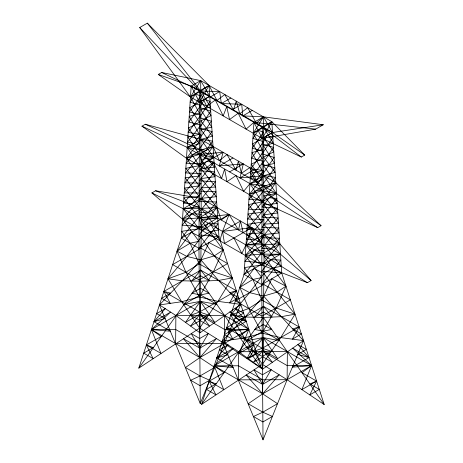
<?xml version="1.0" encoding="UTF-8"?>
<svg xmlns="http://www.w3.org/2000/svg" width="463" height="463" viewBox="0 0 463 463"><rect width="100%" height="100%" fill="white"/><g stroke="black" fill="none" stroke-linecap="round" stroke-linejoin="round"><path stroke-width="0.69" d="M141.95 126.173L186.485 158.311L262.029 201.932L317.705 227.64L321.05 225.713L275.809 182.717L200.93 139.485L145.295 124.24L141.95 126.173L187.191 147.413L199.339 143.686L188.453 128.048L199.414 122.273L189.778 107.717L209.751 96.281L200.705 80.614L161.68 72.488L158.271 74.456L190.478 97.01L262.255 138.449L301.32 157.044L304.729 155.076L271.816 121.671L200.705 80.614L191.184 86.112L181.282 238.115L138.813 368.131L199.634 328.122L217.934 301.372L232.229 277.933L214.294 255.894L201.127 237.206L191.271 232.345L177.04 251.12L186.815 256.404L200.855 259.818L218.548 280.445L240.766 304.37L224.352 343.465L200.265 403.609L198.968 248.324L199.524 90.927L139.716 27.543L147.321 23.15L209.044 85.429L216.933 100.425L224.821 94.539L233.462 109.968L236.257 101.142L239.805 113.632L247.699 107.746L256.334 123.175L263.476 116.855L323.284 124.738L315.679 129.131L262.255 138.449L252.549 143.958L262.185 158.514L251.224 164.29L262.11 179.922L249.962 183.655L243.642 191.317L235.991 175.587L226.974 181.687L224.63 169.03L221.546 178.556L213.275 162.472L204.872 168.931L199.298 154.405L187.868 137.06L199.368 134.351L189.217 116.387L199.443 113.296L190.478 97.01L139.716 27.543M304.729 155.076L272.522 132.522L263.476 116.855L253.956 122.354L244.053 274.356L201.59 404.373L262.405 364.358L280.705 337.614L295 314.174L277.065 292.136L263.898 273.448L254.042 268.586L239.811 287.355L249.586 292.645L263.626 296.06L281.319 316.686L303.537 340.612L287.124 379.706L263.036 439.85L261.74 284.566L262.295 127.163L271.816 121.671L281.718 273.031L324.187 404.546L287.124 379.706L262.405 364.358L244.452 337.967L230.771 315.031L249.586 292.645L263.898 273.448L272.875 267.927L281.272 266.277L263.962 244.684L245.969 244.956L241.836 253.475L233.937 238.011L251.884 227.646L260.513 242.693L263.922 234.596L279.091 232.953L263.846 214.809L277.783 212.945L263.777 195.785L276.515 193.569L321.05 225.713M199.883 357.598L216.441 338.551L199.802 348.159L183.325 338.644L199.883 357.598L199.999 343.534L175.755 329.54L151.401 329.61L160.968 353.379L146.383 344.958L161.107 336.462L151.401 329.61L170.621 312.097L153.982 321.704L170.459 331.219L151.401 329.61L200.346 301.349L216.904 304.405L200.427 294.89L191.89 293.253L200.508 288.281L209.044 293.206L200.427 294.89L183.788 304.498L200.346 301.349L248.828 329.338L239.122 353.367L253.846 344.866L239.261 336.451L248.828 329.338L229.77 311.83L246.247 321.345L229.607 330.952L248.828 329.338L199.883 357.598L185.455 367.518L200.033 375.933L209.635 380.221L200.114 385.714L190.687 380.273L200.033 375.933L214.751 367.437L199.883 357.598L151.401 329.61M200.346 301.349L185.478 322.393L200.195 313.891L214.774 322.312L200.346 301.349L200.23 315.407L224.474 329.401L248.828 329.338M262.654 393.839L279.212 374.793L262.573 384.4L246.096 374.885L262.654 393.839L262.77 379.776L238.526 365.782L214.172 365.845L223.739 389.62L209.154 381.199L223.878 372.703L214.172 365.845L233.393 348.338L216.753 357.945L233.23 367.46L214.172 365.845L263.117 337.585L279.675 340.646L263.198 331.132L254.662 329.494L263.279 324.522L271.816 329.448L263.198 331.132L246.559 340.733L263.117 337.585L311.599 365.579L301.893 389.609L316.617 381.107L302.032 372.692L311.599 365.579L292.541 348.072L309.018 357.586L292.379 367.188L311.599 365.579L262.654 393.839L248.226 403.759L262.805 412.174L272.406 416.463L262.886 421.955L253.458 416.515L262.805 412.174L277.522 403.678L262.654 393.839L214.172 365.845M263.117 337.585L248.249 358.634L262.967 350.132L277.545 358.553L263.117 337.585L263.001 351.649L287.245 365.643L311.599 365.579M155.597 190.773L201.15 198.355L217.714 217.986L201.231 220.07L223.189 249.945L214.294 255.894L200.855 259.818L182.295 280.798L159.463 304.926L175.876 315.477L199.964 332.828L201.26 226.581L200.705 80.614L190.478 97.01L200.745 91.084L209.044 85.429L218.947 236.796L261.41 368.305L224.352 343.465L199.634 328.122L181.681 301.726L168 278.79L186.815 256.404L201.127 237.206L210.104 231.685L218.501 230.036L201.191 208.443L155.597 190.773L151.905 192.903L182.515 219.225L261.809 265.01L307.403 282.679L311.095 280.549L279.802 243.764L263.881 224.173L278.46 223.241L263.812 204.877L277.169 203.517L263.742 186.19L249.962 183.655L262.029 201.932L276.515 193.569L263.702 175.726L240.008 177.908L243.306 163.954L219.219 165.904L223.137 152.304L199.298 154.405L186.485 158.311L199.223 176.038L185.217 177.769L199.154 196.549L183.909 197.863L199.078 217.882L202.487 230.759L211.116 224.833L229.063 214.473L238.503 229.989L240.476 221.059L222.524 231.419L219.832 240.772L211.116 224.833M311.095 280.549L280.485 254.228L264.003 256.305L285.96 286.186L277.065 292.136L263.626 296.06L245.066 317.039L222.234 341.167L238.648 351.718L262.735 369.069L264.032 262.822L263.476 116.855L242.78 115.9L241.727 104.297L221.337 103.521L219.676 91.564L199.524 90.927L190.478 97.01M233.937 238.011L224.497 243.463L222.524 231.419L229.063 214.473L199.078 217.882L182.515 219.225L198.997 241.298L190.125 243.22L177.04 251.12L185.935 272.267L199.374 296.905L217.934 301.372L240.766 304.37L199.964 332.828M158.271 74.456L191.184 86.112L199.484 102.207L209.044 85.429L199.524 90.927L206.666 106.357L215.301 100.037L223.195 115.9L226.743 106.64L229.538 119.564L238.179 113.244L246.067 129.108L253.956 122.354L262.255 138.449L271.816 121.671L263.516 127.325L253.249 133.251L262.214 149.537L251.988 152.622L262.139 170.592L250.639 173.301L262.07 190.646L317.705 227.64M263.476 116.855L253.249 133.251L262.295 127.163L272.522 132.522L323.284 124.738M138.813 368.131L200.595 281.18L218.548 280.445L232.229 277.933L213.414 271.764L199.102 263.858L190.125 243.22L181.727 231.326L199.038 228.768L217.714 217.986L199.078 217.882L217.031 207.522L201.11 187.932L215.689 187L201.04 168.636L214.398 167.276L200.971 149.948L145.295 124.24M201.59 404.373L263.366 317.421L281.319 316.686L295 314.174L276.185 308.005L261.873 300.093L252.896 279.461L244.499 267.568L261.809 265.01L280.485 254.228L263.922 234.596L245.969 244.956L261.809 265.01L279.802 243.764L201.15 198.355L183.198 208.72L151.905 192.903M147.321 23.15L200.745 91.084L210.451 106.941L200.815 109.685L211.776 127.186L200.89 129.542L213.038 146.476L199.258 165.69L185.831 168.306L199.188 185.837L184.54 188.111L199.119 206.643L183.198 208.72L199.038 228.768L217.031 207.522L221.164 219.977L229.063 214.473M198.968 248.324L218.102 223.878L208.379 223.374L199.021 234.897L218.947 236.796L198.968 248.324L181.282 238.115L201.208 214.126L191.85 213.837L182.127 225.145L201.26 226.581L218.947 236.796M261.74 284.566L280.873 260.119L271.15 259.616L261.792 271.139L281.718 273.031L261.74 284.566L244.053 274.356L263.979 250.367L254.621 250.078L244.898 261.387L264.032 262.822L281.718 273.031M263.922 234.596L245.286 255.466L261.769 277.54L252.896 279.461L239.811 287.355L248.706 308.508L262.145 333.146L280.705 337.614L303.537 340.612L262.735 369.069M210.156 97.062L219.676 91.564M221.337 103.521L230.858 98.023M232.206 109.795L241.727 104.297M242.78 115.9L252.3 110.402M301.32 157.044L262.295 127.163L191.184 86.112L200.745 91.084L272.522 132.522L263.557 137.604L273.783 151.812L263.632 157.125L275.132 172.404L263.702 175.726L258.128 182.954L249.725 167.658L241.454 173.324L238.37 161.101L236.026 170.193L227.009 154.544L219.358 160.568L213.038 146.476L199.298 154.405L213.744 157.327L200.93 139.485L187.191 147.413L199.258 165.69L213.744 157.327L201.006 159.544L215.011 176.704L201.075 178.568L216.319 196.711L201.15 198.355L182.515 219.225L201.191 208.443L217.031 207.522M209.398 160.239L223.137 152.304M262.255 138.449L272.522 132.522M219.219 165.904L232.953 157.976M229.573 171.883L243.306 163.954M240.008 177.908L253.741 169.979M249.962 183.655L263.702 175.726L249.256 194.553L261.994 212.28L247.989 214.01L261.925 232.785L246.681 234.104L261.85 254.123L307.403 282.679M181.282 238.115L201.26 226.581M244.053 274.356L264.032 262.822M213.038 146.476L200.971 149.948L186.485 158.311L200.93 139.485L212.361 136.163L200.861 120.889L211.012 115.571L200.786 101.362L209.751 96.281L199.524 90.927M222.524 231.419L251.884 227.646L245.969 244.956L261.89 242.884L247.311 224.352L261.96 222.078L248.602 204.548L262.029 201.932L275.809 182.717L263.661 165.783L274.547 163.427L263.586 145.926L273.222 143.183L263.516 127.325L253.956 122.354L315.679 129.131M161.68 72.488L200.745 91.084M324.187 404.546L263.366 317.421L245.066 317.039L230.771 315.031L248.706 308.508L261.873 300.093L271.729 278.801L285.96 286.186L276.185 308.005L262.145 333.146L244.452 337.967L222.234 341.167L263.036 439.85M261.41 368.305L200.595 281.18L182.295 280.798L168 278.79L185.935 272.267L199.102 263.858L208.958 242.56L223.189 249.945L213.414 271.764L199.374 296.905L181.681 301.726L159.463 304.926L200.265 403.609M240.476 221.059L243.168 232.681M175.876 315.477L175.639 343.604L224.352 343.465L224.59 315.344L175.876 315.477M238.648 351.718L238.41 379.845L287.124 379.706L287.361 351.585L238.648 351.718M253.846 344.866L246.999 358.646L256.519 353.147L247.092 347.707L253.846 344.866M316.617 381.107L309.77 394.887L319.291 389.389L309.863 383.949L316.617 381.107M236.361 290.729L229.607 302.906L238.613 297.703L229.908 292.68L236.361 290.729L200.728 270.161L163.867 291.441L170.32 303.363L161.616 298.334L170.621 293.137L163.867 291.441L199.501 312.016L208.576 315.048L199.57 320.251L190.86 315.222L199.501 312.016L236.361 290.729M299.133 326.971L292.379 339.147L301.384 333.945L292.68 328.921L299.133 326.971L263.499 306.396L226.639 327.682L233.092 339.605L224.387 334.575L233.393 329.378L226.639 327.682L262.272 348.251L271.347 351.29L262.342 356.487L253.631 351.463L262.272 348.251L299.133 326.971M208.338 333.522L199.802 348.159L191.184 333.574L199.721 338.499L208.338 333.522M271.11 369.763L262.573 384.4L253.956 369.81L262.492 374.741L271.11 369.763M204.617 99.244L199.466 107.555L210.723 111.143L199.391 128.106L212.06 131.567L199.321 148.901L206.168 150.44L212.691 141.18L199.356 138.9L211.383 121.184L199.426 117.666L210.086 101.426L204.617 99.244M267.388 135.485L262.237 143.796L273.494 147.384L262.162 164.348L274.831 167.809L262.093 185.142L268.939 186.682L275.462 177.422L262.127 175.141L274.154 157.426L262.197 153.901L272.857 137.661L267.388 135.485M195.612 94.047L190.143 102.173L200.803 105.414L188.846 122.018L200.873 125.108L187.538 142.1L194.061 143.449L200.907 134.38L188.169 132.441L200.838 115.096L189.506 111.936L200.763 96.038L195.612 94.047M258.383 130.288L252.914 138.414L263.574 141.655L251.617 158.259L263.644 161.35L250.309 178.342L256.832 179.69L263.678 170.621L250.94 168.682L263.609 151.337L252.277 148.172L263.534 132.279L258.383 130.288M206.504 161.506L199.24 170.743L214.699 171.889L199.171 191.074L215.995 191.757L199.096 212.147L208.055 212.702L216.667 202.001L199.136 201.492L215.341 181.739L199.206 180.83L214.062 162.183L206.504 161.506M269.275 197.747L262.012 206.984L277.47 208.13L261.942 227.316L278.767 227.999L261.867 248.382L270.826 248.944L279.438 238.242L261.908 237.733L278.113 217.98L261.977 217.072L276.833 198.424L269.275 197.747M200.195 313.891L190.594 326.079L200.114 320.587L209.542 326.027L200.195 313.891M262.967 350.132L253.365 362.321L262.886 356.828L272.313 362.269L262.967 350.132M193.725 154.133L186.167 163.19L201.023 163.995L184.887 182.827L201.092 183.151L183.562 203.176L192.174 203.535L201.133 193.03L184.233 192.892L201.058 173.492L185.53 172.936L200.988 154.636L193.725 154.133M256.496 190.374L248.938 199.431L263.794 200.236L247.659 219.068L263.864 219.393L246.333 239.412L254.945 239.776L263.904 229.272L247.005 229.127L263.829 209.733L248.301 209.178L263.76 190.878L256.496 190.374M200.728 270.161L191.653 280.995L200.658 275.792L209.369 280.821L200.728 270.161M263.499 306.396L254.424 317.236L263.43 312.033L272.14 317.062L263.499 306.396M165.239 308.642L153.982 321.704L165.158 318.544L156.621 313.619L165.239 308.642M228.01 344.883L216.753 357.945L227.929 354.785L219.393 349.854L228.01 344.883M263.742 186.19L249.256 194.553L262.07 190.646L275.809 182.717L263.742 186.19M200.994 248.22L172.635 264.593L199.235 279.947L227.593 263.574L200.994 248.22M263.962 244.684L245.286 255.466L261.85 254.123L280.485 254.228L201.191 208.443L183.198 208.72L261.85 254.123L279.802 243.764L263.962 244.684M153.23 347.655L143.709 353.153L153.137 358.594L146.383 344.958L153.23 347.655M263.765 284.461L235.407 300.834L262.006 316.188L290.365 299.816L263.765 284.461M243.607 313.162L234.99 318.139L246.247 321.345L235.071 308.236L243.607 313.162M216.001 383.896L206.481 389.389L215.908 394.835L209.154 381.199L216.001 383.896M306.379 349.403L297.761 354.38L309.018 357.586L297.842 344.478L306.379 349.403M200.971 149.948L187.191 147.413L262.07 190.646L276.515 193.569L200.971 149.948"/></g></svg>
